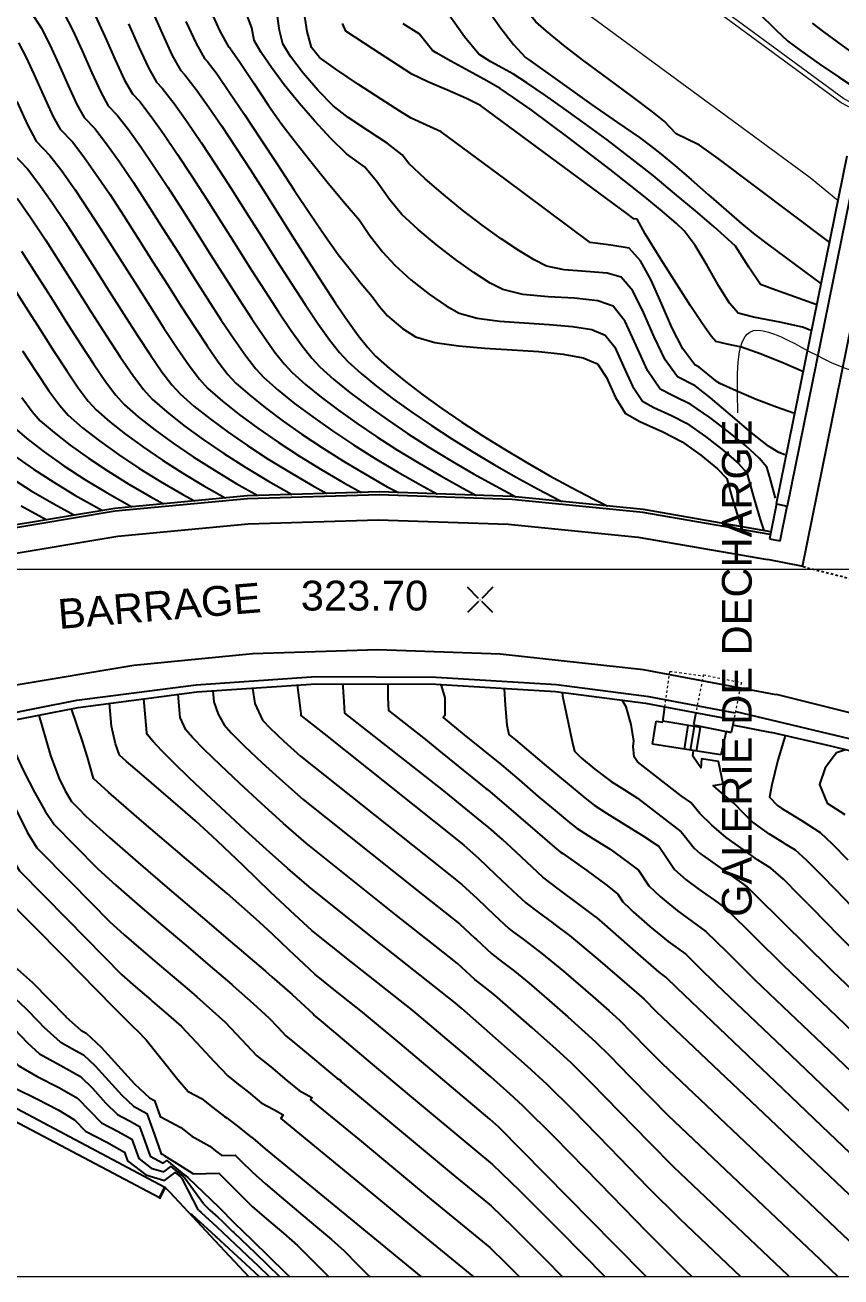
# Model space of a CAD drawing. Extents: x 62344 to 62624, y 108620 to 109406.
# Drawn here: x 62559.2 to 62593.4, y 108767.8 to 108820.3 of the extents above; entities that cross this region are included whole.
import ezdxf
from ezdxf.enums import TextEntityAlignment as Align

# ---------------------------------------------------------------- set-up
doc = ezdxf.new("R2010")
doc.units = 0
doc.header["$LTSCALE"] = 0.039369
doc.header["$MEASUREMENT"] = 0
doc.linetypes.add('DOT', pattern=[0.55, 0.3, -0.25])
doc.linetypes.add('TRATTEGGIATA2', pattern=[0.375, 0.25, -0.125])
for name, color, linetype in [('Bâti', 7, 'Continuous'), ('coordinate', 2, 'Continuous'), ('Couronnement', 7, 'Continuous'), ('curve livello 1m', 2, 'Continuous'), ('curve livello 5m', 7, 'Continuous'), ('LIN018CO', 6, 'Continuous'), ('LIN025CO', 7, 'Continuous'), ('LIN035CO', 1, 'Continuous'), ('Per+Mod Surf', 7, 'Continuous'), ('Strade', 7, 'Continuous'), ('TalusHautBas', 7, 'Continuous'), ('TEXT035', 1, 'Continuous')]:
    doc.layers.add(name, color=color, linetype=linetype)
doc.styles.add('ARIAL', font='arial.ttf')

# ---------------------------------------------------------------- blocks, each defined once
blk = doc.blocks.new('quote')
at = {"layer": 'LIN018CO'}
for p, q in [((0.001, 0.001), (-0.001, -0.001)), ((0.001, -0.001), (-0.001, 0.001))]:
    blk.add_line(p, q, dxfattribs=at)
at = {"layer": 'LIN035CO'}
for p, q in [((-0.013, 0.013), (-0.106, 0.106)), ((0.106, 0.106), (0.013, 0.013)), ((-0.013, -0.013), (-0.106, -0.106)), ((0.106, -0.106), (0.013, -0.013))]:
    blk.add_line(p, q, dxfattribs=at)
at = {"layer": 'TEXT035', "style": 'ARIAL'}
blk.add_attdef('VALORE', text='', height=0.25, dxfattribs=at).set_placement((0, 0.33), align=Align.CENTER)

msp = doc.modelspace()

# ---------------------------------------------------------------- linework, layer by layer
at = {"layer": 'Bâti', "linetype": 'Continuous'}
for p, q in [((62590.68319, 108800.2495), (62593.645, 108814.82599)), ((62591.1344, 108800.1541), (62594.09693, 108814.73416)), ((62590.68103, 108800.23924), (62590.384, 108798.777)), ((62590.68319, 108800.2495), (62590.68103, 108800.23924)), ((62590.68103, 108800.23924), (62591.13224, 108800.14384)), ((62590.83593, 108798.68518), (62591.13224, 108800.14384)), ((62591.1344, 108800.1541), (62591.13224, 108800.14384)), ((62590.384, 108798.777), (62590.83593, 108798.68518)), ((62585.90607, 108791.08613), (62585.99585, 108791.721)), ((62585.483, 108790.156), (62585.635, 108791.128)), ((62585.635, 108791.128), (62585.90607, 108791.08613)), ((62587.49245, 108790.85539), (62585.911, 108791.121)), ((62587.29472, 108791.47782), (62587.194, 108790.971)), ((62588.89708, 108791.23034), (62588.77911, 108790.64928)), ((62588.97141, 108791.53657), (62595.70832, 108789.92065)), ((62586.82719, 108789.94974), (62586.98031, 108790.94141)), ((62587.06869, 108789.91565), (62587.23614, 108790.89903)), ((62587.194, 108790.971), (62588.77911, 108790.64928)), ((62587.325, 108789.872), (62587.49245, 108790.85539)), ((62588.56481, 108790.69278), (62588.344, 108789.717)), ((62588.84, 108790.97299), (62590.468, 108790.64301)), ((62592.963, 108790.08), (62590.468, 108790.64301)), ((62588.344, 108789.717), (62585.483, 108790.156)), ((62596.202, 108789.27), (62592.963, 108790.08)), ((62553.21299, 108777.2892), (62564.8, 108771.144)), ((62564.8, 108771.144), (62565.03337, 108771.58402)), ((62564.8, 108771.144), (62564.81425, 108771.09781)), ((62564.81425, 108771.09781), (62565.06361, 108771.56799)), ((62565.03337, 108771.58402), (62565.06361, 108771.56799))]:
    msp.add_line(p, q, dxfattribs=at)
at = {"layer": 'coordinate', "linetype": 'Continuous', "lineweight": 0}
msp.add_line((62541.935, 108797.50002), (62623.7144, 108797.50002), dxfattribs=at)
at = {"layer": 'Couronnement', "linetype": 'Continuous'}
for p, q in [((62568.484, 108800.569), (62562.933, 108800.047)), ((62574.02699, 108800.73599), (62568.484, 108800.569)), ((62574.03059, 108800.61629), (62568.48761, 108800.4493)), ((62579.5742, 108800.42097), (62574.02278, 108800.61656)), ((62579.59, 108800.53999), (62574.02699, 108800.73599)), ((62585.095, 108799.995), (62579.59, 108800.53999)), ((62562.933, 108800.047), (62557.453, 108799.13699)), ((62568.49524, 108800.44952), (62562.94424, 108799.92752)), ((62585.08318, 108799.87558), (62579.5742, 108800.42097)), ((62590.44279, 108799.06643), (62585.095, 108799.995)), ((62562.94424, 108799.92752), (62557.47262, 108799.01888)), ((62568.524, 108799.39999), (62573.97501, 108799.57001)), ((62573.97501, 108799.57001), (62579.427, 108799.381)), ((62590.41896, 108798.94909), (62585.07452, 108799.87708)), ((62563.061, 108798.88499), (62568.524, 108799.39999)), ((62579.427, 108799.381), (62584.884, 108798.845)), ((62557.598, 108797.972), (62563.061, 108798.88499)), ((62584.884, 108798.845), (62590.3, 108797.905)), ((62591.791, 108797.604), (62590.3, 108797.905)), ((62568.717, 108793.94501), (62563.732, 108793.46001)), ((62573.964, 108794.112), (62568.717, 108793.94501)), ((62579.088, 108793.937), (62573.964, 108794.112)), ((62585.099, 108793.283), (62579.088, 108793.937)), ((62563.732, 108793.46001), (62558.71, 108792.62199)), ((62590.67101, 108792.235), (62585.099, 108793.283)), ((62561.34369, 108791.99924), (62566.33832, 108792.65268)), ((62566.33832, 108792.65268), (62571.36845, 108792.99303)), ((62566.368, 108792.354), (62571.378, 108792.69299)), ((62571.36845, 108792.99303), (62576.38908, 108792.97501)), ((62571.378, 108792.69299), (62576.388, 108792.675)), ((62576.388, 108792.675), (62581.418, 108792.371)), ((62576.40607, 108792.97398), (62581.45354, 108792.66893)), ((62581.45354, 108792.66893), (62585.22333, 108792.17043)), ((62561.392, 108791.703), (62566.368, 108792.354)), ((62581.418, 108792.371), (62585.18401, 108791.873)), ((62585.23914, 108792.16747), (62588.9464, 108791.47336)), ((62556.38603, 108791.02538), (62561.34369, 108791.99924)), ((62556.454, 108790.733), (62561.392, 108791.703)), ((62585.18401, 108791.873), (62588.88681, 108791.17974))]:
    msp.add_line(p, q, dxfattribs=at)
at = {"layer": 'curve livello 1m'}
for p, q in [((62576.66505, 108789.77944), (62578.49384, 108788.30526)), ((62586.67484, 108787.99658), (62584.84605, 108789.42327)), ((62578.49384, 108786.76659), (62576.66505, 108788.25631)), ((62584.84605, 108787.89333), (62586.67484, 108786.48604)), ((62566.65613, 108770.87868), (62565.85578, 108771.97365))]:
    msp.add_line(p, q, dxfattribs=at)
at = {"layer": 'curve livello 1m', "flags": 128}
for points in [[(62592.90879, 108811.20274), (62588.23367, 108814.71714), (62588.23367, 108814.71714), (62587.45431, 108815.28322), (62586.92851, 108815.52776), (62586.46887, 108815.74834), (62586.46887, 108815.74834), (62585.96984, 108816.28324), (62585.4772, 108816.67536), (62584.62389, 108817.31645), (62583.60194, 108818.0754), (62582.60338, 108818.82111), (62581.82025, 108819.42247), (62581.82025, 108819.42247), (62581.03409, 108820.06182), (62580.57984, 108820.45573), (62580.57984, 108820.45573), (62580.19154, 108820.9188), (62577.15019, 108824.89517)], [(62566.89942, 108821.00705), (62567.33901, 108820.06162), (62567.70507, 108819.40692), (62567.74824, 108819.36225), (62568.17466, 108818.76464), (62568.76224, 108817.87648), (62569.38157, 108816.93689), (62569.90323, 108816.18498), (62570.46087, 108815.45539), (62571.1473, 108814.58852), (62571.88362, 108813.68153), (62572.59094, 108812.83162), (62573.19036, 108812.13595), (62573.61303, 108811.5079), (62574.1602, 108810.80804), (62574.66772, 108810.24634), (62574.66772, 108810.24634), (62575.34621, 108809.63817), (62576.10842, 108809.03683), (62576.82739, 108808.53674), (62577.37617, 108808.2323), (62577.37617, 108808.2323), (62578.129, 108808.02342), (62579.0666, 108807.89864), (62580.10253, 108807.82309), (62581.15036, 108807.76193), (62582.12366, 108807.68029), (62582.93599, 108807.54332), (62583.50091, 108807.31616), (62583.50091, 108807.31616), (62583.89626, 108806.80185), (62584.26608, 108806.0025), (62584.64377, 108805.16776), (62585.06268, 108804.54727), (62585.06268, 108804.54727), (62585.53668, 108804.28074), (62586.28093, 108803.94068), (62586.90557, 108803.61809), (62586.90557, 108803.61809), (62587.69645, 108803.06539), (62588.46053, 108802.46942), (62589.07928, 108801.92771), (62589.43417, 108801.53776), (62589.43417, 108801.53776), (62589.56237, 108801.08346), (62589.74194, 108800.43682), (62589.74194, 108800.43682), (62590.00015, 108799.57624), (62590.1418, 108799.11869)], [(62591.39666, 108804.04047), (62590.6816, 108804.28944), (62589.83059, 108804.61961), (62588.98872, 108804.97244), (62588.3011, 108805.2894), (62588.3011, 108805.2894), (62588.19489, 108805.35297), (62587.43919, 108805.97469), (62587.25906, 108806.06552), (62586.75476, 108806.73234), (62586.29157, 108807.63269), (62585.85202, 108808.6359), (62585.41863, 108809.61133), (62584.97394, 108810.42833), (62584.50049, 108810.95623), (62584.50049, 108810.95623), (62583.73496, 108811.08336), (62582.86712, 108811.20055), (62582.86712, 108811.20055), (62579.28671, 108813.86298), (62576.61331, 108815.84102), (62576.00505, 108816.12005), (62575.35546, 108816.41431), (62575.35546, 108816.41431), (62574.87981, 108816.70291), (62574.09717, 108817.20496), (62573.15534, 108817.82436), (62572.20213, 108818.46497), (62572.20213, 108818.46497), (62571.52011, 108818.95053), (62571.17535, 108819.3752), (62570.99458, 108820.05073), (62570.83965, 108821.03503)], [(62559.40301, 108820.86893), (62559.83732, 108820.19384), (62560.19076, 108819.51936), (62560.58168, 108818.6661), (62560.97712, 108817.77456), (62561.34413, 108816.98524), (62561.64975, 108816.43863), (62562.09452, 108815.97846), (62562.58527, 108815.33893), (62563.12783, 108814.57327), (62563.71054, 108813.7084), (62564.32175, 108812.77127), (62564.9498, 108811.78882), (62565.58303, 108810.78797), (62566.20978, 108809.79566), (62566.81839, 108808.83883), (62567.39722, 108807.94442), (62567.9346, 108807.13936), (62568.41887, 108806.45058), (62568.83837, 108805.90502), (62569.18145, 108805.52961), (62569.77911, 108805.0019), (62570.46618, 108804.44945), (62571.22976, 108803.87983), (62572.05693, 108803.30055), (62572.93481, 108802.71917), (62573.85046, 108802.14321), (62574.791, 108801.58021), (62575.74351, 108801.03772), (62576.46017, 108800.65027)], [(62560.7868, 108820.81233), (62561.15189, 108820.11562), (62561.55569, 108819.23423), (62561.96417, 108818.31331), (62562.34328, 108817.49797), (62562.65897, 108816.93335), (62563.03681, 108816.54243), (62563.50535, 108815.93399), (62564.02075, 108815.21155), (62564.57338, 108814.39739), (62565.1536, 108813.51375), (62565.75177, 108812.58292), (62566.35827, 108811.62715), (62566.96344, 108810.66871), (62567.55766, 108809.72987), (62568.13129, 108808.83288), (62568.6747, 108808.00002), (62569.17824, 108807.25354), (62569.63228, 108806.61571), (62570.02719, 108806.1088), (62570.35333, 108805.75508), (62570.92619, 108805.24746), (62571.58024, 108804.71717), (62572.30464, 108804.17051), (62573.08857, 108803.61382), (62573.92118, 108803.05342), (62574.79164, 108802.49564), (62575.68912, 108801.94681), (62576.60278, 108801.41326), (62577.52179, 108800.9013), (62578.10496, 108800.59231)], [(62564.47774, 108820.93864), (62564.92532, 108819.92955), (62565.34072, 108819.03616), (62565.68663, 108818.41749), (62565.86367, 108818.23432), (62566.34043, 108817.61714), (62566.86247, 108816.88988), (62567.42121, 108816.07237), (62568.00809, 108815.18441), (62568.61452, 108814.2458), (62569.23195, 108813.27634), (62569.8518, 108812.29586), (62570.46549, 108811.32414), (62571.06445, 108810.38101), (62571.64012, 108809.48626), (62572.18391, 108808.65969), (62572.68727, 108807.92113), (62573.14161, 108807.29036), (62573.53836, 108806.78721), (62573.86895, 108806.43147), (62574.45384, 108805.91158), (62575.11746, 108805.3695), (62575.85003, 108804.81092), (62576.6418, 108804.24156), (62577.48298, 108803.66711), (62578.36383, 108803.09328), (62579.27456, 108802.52577), (62580.20541, 108801.97029), (62581.14662, 108801.43253), (62582.08841, 108800.91822), (62583.02102, 108800.43304), (62583.61184, 108800.14183)], [(62565.91237, 108820.4683), (62566.33987, 108819.54889), (62566.69585, 108818.9122), (62566.80596, 108818.79829), (62567.21743, 108818.2514), (62567.74632, 108817.49122), (62568.36365, 108816.57128), (62569.04044, 108815.54512), (62569.74772, 108814.46628), (62570.4565, 108813.38831), (62571.1378, 108812.36472), (62571.76266, 108811.44908), (62572.30207, 108810.6949), (62572.73867, 108810.13137), (62573.26714, 108809.48042), (62573.72892, 108808.93734), (62574.02884, 108808.51103), (62574.3702, 108808.11712), (62574.3702, 108808.11712), (62574.99556, 108807.59211), (62575.54586, 108807.24289), (62575.54586, 108807.24289), (62576.35082, 108807.00882), (62577.34212, 108806.85904), (62578.4477, 108806.76448), (62579.5955, 108806.69607), (62580.71346, 108806.62476), (62581.72952, 108806.52148), (62582.57163, 108806.35718), (62583.16772, 108806.1028), (62583.16772, 108806.1028), (62583.55475, 108805.53588), (62583.92273, 108804.7018), (62584.33056, 108804.04118), (62584.33056, 108804.04118), (62584.94711, 108803.6945), (62585.91519, 108803.25216), (62586.7277, 108802.83256), (62586.7277, 108802.83256), (62587.50703, 108802.27721), (62588.19923, 108801.70772), (62588.59664, 108801.29495), (62588.82411, 108800.48122), (62588.82411, 108800.48122), (62589.02502, 108799.81161), (62589.18828, 108799.28426)], [(62591.02566, 108802.29425), (62590.77517, 108802.39531), (62590.34217, 108802.65449), (62589.61089, 108803.23166), (62588.74851, 108803.97272), (62587.91275, 108804.68834), (62587.26132, 108805.18916), (62587.26132, 108805.18916), (62586.52693, 108805.55943), (62586.01399, 108806.27145), (62585.54738, 108807.23892), (62585.10127, 108808.26873), (62584.64985, 108809.16775), (62584.16729, 108809.74287), (62584.16729, 108809.74287), (62583.57659, 108809.91483), (62582.70009, 108809.98654), (62581.77458, 108810.05348), (62581.03681, 108810.21113), (62581.03681, 108810.21113), (62580.51411, 108810.47093), (62579.86688, 108810.86016), (62579.12894, 108811.35366), (62578.33413, 108811.92629), (62577.51627, 108812.55287), (62576.7092, 108813.20825), (62575.94675, 108813.86727), (62575.26276, 108814.50478), (62575.26276, 108814.50478), (62574.97448, 108814.8735), (62574.34993, 108815.36188), (62573.53806, 108815.898), (62572.72124, 108816.43673), (62572.08184, 108816.93291), (62572.08184, 108816.93291), (62571.45344, 108817.57577), (62570.82762, 108818.30291), (62570.303, 108818.99286), (62569.97818, 108819.52416), (62569.97818, 108819.52416), (62569.84363, 108820.08917), (62569.72562, 108820.88255)], [(62578.57934, 108820.95821), (62579.12511, 108820.18824), (62579.65488, 108819.49509), (62580.15105, 108818.95843), (62580.27533, 108818.87787), (62581.49634, 108818.0036), (62582.92147, 108816.97989), (62584.00975, 108816.23224), (62584.92803, 108815.59916), (62585.38987, 108815.25225), (62585.83596, 108814.90318), (62586.41238, 108814.42222), (62587.09692, 108813.83301), (62587.83232, 108813.19258), (62588.56131, 108812.55794), (62589.22661, 108811.98613), (62589.77096, 108811.53416), (62590.33847, 108811.09688), (62592.55677, 108809.47029)], [(62589.87812, 108820.87341), (62590.66977, 108820.09932), (62591.15863, 108819.64372), (62591.15863, 108819.64372), (62591.67948, 108819.2494), (62592.46811, 108818.68473), (62592.46811, 108818.68473), (62593.28364, 108818.14104), (62594.23166, 108817.5215), (62597.35316, 108815.38146)], [(62563.50372, 108820.37051), (62563.93827, 108819.3908), (62564.34157, 108818.52343), (62564.67741, 108817.92278), (62564.92138, 108817.67036), (62565.41933, 108817.02373), (62565.96708, 108816.25596), (62566.55439, 108815.3907), (62567.17102, 108814.45161), (62567.80674, 108813.46236), (62568.45129, 108812.44661), (62569.09445, 108811.42802), (62569.72596, 108810.43025), (62570.33559, 108809.47697), (62570.9131, 108808.59183), (62571.44824, 108807.79851), (62571.93078, 108807.12065), (62572.35047, 108806.58193), (62572.69708, 108806.20601), (62573.2652, 108805.70103), (62573.90978, 108805.17449), (62574.62134, 108804.63193), (62575.3904, 108804.0789), (62576.20746, 108803.52092), (62577.06304, 108802.96355), (62577.94765, 108802.41232), (62578.85181, 108801.87277), (62579.76602, 108801.35044), (62580.6808, 108800.85087), (62581.58667, 108800.37961), (62581.68133, 108800.33295)], [(62591.80429, 108805.76694), (62590.97132, 108806.14188), (62590.03024, 108806.51728), (62589.21648, 108806.80165), (62589.21648, 108806.80165), (62588.60361, 108806.93024), (62588.12896, 108807.04018), (62587.93923, 108807.26887), (62587.57391, 108807.79121), (62587.074, 108808.54441), (62586.48051, 108809.46568), (62585.83444, 108810.49223), (62585.1768, 108811.56126), (62585.1768, 108811.56126), (62584.83368, 108812.16958), (62584.69744, 108812.18996), (62584.3988, 108812.41203), (62578.27135, 108816.94572), (62577.67834, 108817.2389), (62576.87721, 108817.58525), (62576.0524, 108817.94033), (62575.38835, 108818.2597), (62575.38835, 108818.2597), (62573.75399, 108819.32254), (62572.62486, 108820.0591), (62572.48354, 108820.38291)], [(62592.15491, 108807.49255), (62591.76389, 108807.64854), (62590.81536, 108807.8609), (62589.70883, 108808.06925), (62589.06522, 108808.24047), (62589.06522, 108808.24047), (62588.71427, 108808.65034), (62588.26431, 108809.37205), (62587.76439, 108810.23405), (62587.26356, 108811.06484), (62586.81088, 108811.69286), (62586.81088, 108811.69286), (62586.49108, 108811.98825), (62585.8825, 108812.50929), (62585.16772, 108813.09969), (62585.16772, 108813.09969), (62583.70234, 108814.25621), (62581.93513, 108815.61087), (62580.39623, 108816.75728), (62580.39623, 108816.75728), (62579.67093, 108817.2685), (62579.08499, 108817.65955), (62579.08499, 108817.65955), (62578.52868, 108817.97852), (62577.78584, 108818.38148), (62577.0216, 108818.79535), (62576.40109, 108819.14707), (62576.40109, 108819.14707), (62576.25132, 108819.24414), (62575.69441, 108819.95135), (62575.02563, 108820.36565)], [(62592.17922, 108820.39002), (62592.65202, 108820.02532), (62593.43401, 108819.45264), (62594.2906, 108818.84379), (62594.2906, 108818.84379), (62594.53186, 108818.68421)], [(62558.88784, 108819.57535), (62559.22963, 108818.9231), (62559.60766, 108818.09796), (62559.99007, 108817.23581), (62560.34499, 108816.47251), (62560.64053, 108815.94392), (62561.15224, 108815.4145), (62561.62708, 108814.79569), (62562.15207, 108814.05483), (62562.7159, 108813.21798), (62563.30731, 108812.31121), (62563.91501, 108811.36058), (62564.52772, 108810.39216), (62565.13417, 108809.432), (62565.72307, 108808.50617), (62566.28315, 108807.64073), (62566.80311, 108806.86174), (62567.2717, 108806.19528), (62567.67761, 108805.66739), (62568.00958, 108805.30415), (62568.58787, 108804.79353), (62569.25268, 108804.25898), (62569.99152, 108803.70781), (62570.7919, 108803.1473), (62571.64134, 108802.58475), (62572.52733, 108802.02745), (62573.4374, 108801.48269), (62574.35905, 108800.95777), (62574.82102, 108800.70802)], [(62558.81973, 108817.10971), (62559.26431, 108816.12797), (62559.63131, 108815.44921), (62560.20995, 108814.85054), (62560.70948, 108814.19693), (62561.26482, 108813.40734), (62561.86209, 108812.5138), (62562.48744, 108811.54834), (62563.12701, 108810.54299), (62563.76693, 108809.52976), (62564.39335, 108808.5407), (62564.9924, 108807.60781), (62565.55022, 108806.76314), (62566.05296, 108806.03872), (62566.48674, 108805.46655), (62566.8377, 108805.07869), (62567.44325, 108804.54615), (62568.1447, 108803.98743), (62568.92697, 108803.41132), (62569.775, 108802.82664), (62570.6737, 108802.24218), (62571.60801, 108801.66675), (62572.56284, 108801.10916), (62573.27851, 108800.71344)], [(62558.83534, 108813.05226), (62559.40571, 108812.23452), (62560.01974, 108811.30809), (62560.66069, 108810.31167), (62561.3118, 108809.28396), (62561.95632, 108808.26366), (62562.57751, 108807.28946), (62563.15862, 108806.40008), (62563.6829, 108805.6342), (62564.13359, 108805.03053), (62564.49396, 108804.62776), (62565.10873, 108804.0896), (62565.8269, 108803.52364), (62566.63061, 108802.94029), (62567.50202, 108802.34998), (62568.42329, 108801.76312), (62569.3766, 108801.19014), (62570.34408, 108800.64144), (62570.37318, 108800.62592)], [(62559.01439, 108810.83399), (62559.63148, 108809.87465), (62560.25836, 108808.88519), (62560.8789, 108807.90287), (62561.47697, 108806.96493), (62562.03645, 108806.10865), (62562.54121, 108805.37128), (62562.97513, 108804.79007), (62563.32208, 108804.4023), (62563.91398, 108803.88417), (62564.60541, 108803.33927), (62565.37921, 108802.77764), (62566.21819, 108802.2093), (62567.10517, 108801.64428), (62568.02299, 108801.09262), (62568.92293, 108800.58222)], [(62558.60228, 108809.43764), (62559.20492, 108808.48643), (62559.80147, 108807.54208), (62560.37642, 108806.6404), (62560.91427, 108805.81722), (62561.39952, 108805.10835), (62561.81667, 108804.54962), (62562.15021, 108804.17683), (62562.71922, 108803.67873), (62563.38393, 108803.1549), (62564.12781, 108802.61498), (62564.93435, 108802.06861), (62565.78705, 108801.52543), (62566.66939, 108800.9951), (62567.56486, 108800.48724), (62567.57231, 108800.48327)], [(62559.05858, 108806.65493), (62559.64185, 108805.75286), (62560.16944, 108804.97108), (62560.62153, 108804.35533), (62560.97833, 108803.95137), (62561.57891, 108803.42847), (62562.28707, 108802.87719), (62563.08223, 108802.30953), (62563.94383, 108801.7375), (62564.85129, 108801.17314), (62565.78404, 108800.62844), (62566.27265, 108800.36105)], [(62558.63458, 108803.50044), (62559.24559, 108802.97184), (62559.97358, 108802.4131), (62560.79348, 108801.83887), (62561.68017, 108801.2638), (62562.60859, 108800.70254), (62563.55362, 108800.16975), (62563.65801, 108800.11518)], [(62558.74048, 108802.23736), (62559.52288, 108801.68939), (62560.36903, 108801.14061), (62561.25498, 108800.60502), (62562.15681, 108800.0966), (62562.41591, 108799.96113)], [(62558.5152, 108801.36517), (62559.42945, 108800.78845), (62560.37798, 108800.23454), (62561.24577, 108799.76682)], [(62559.00039, 108800.15076), (62559.90404, 108799.66371), (62560.08616, 108799.57425)], [(62570.57622, 108792.65039), (62570.71951, 108791.55683), (62570.73467, 108791.44115), (62570.73894, 108791.36632), (62571.70223, 108790.6105), (62577.2759, 108786.16526), (62577.57327, 108785.93051), (62578.17934, 108785.37851), (62578.90019, 108784.6908), (62579.60697, 108784.01733), (62580.17084, 108783.50807), (62580.68452, 108783.11364), (62581.30965, 108782.65182)], [(62576.66505, 108788.25631), (62572.57356, 108791.46663), (62572.54394, 108791.92874), (62572.51073, 108792.56649), (62572.51073, 108792.56649), (62572.49468, 108792.68898)], [(62574.37934, 108792.68222), (62574.3766, 108792.11989), (62574.40818, 108791.56694), (62575.88732, 108790.40636), (62576.66505, 108789.77944)], [(62576.59111, 108792.66273), (62576.6109, 108792.6182), (62576.76406, 108792.09789), (62576.76643, 108791.367), (62576.69494, 108791.27217), (62577.58207, 108790.55706), (62579.14727, 108789.29536), (62579.88386, 108788.66361), (62580.69052, 108787.97057), (62581.39967, 108787.37713), (62582.00209, 108786.87934), (62582.31705, 108786.62655), (62582.97197, 108786.20989), (62583.70014, 108785.75042), (62584.45016, 108785.2169), (62584.88674, 108784.87405), (62585.3196, 108784.22525), (62585.79662, 108783.77848), (62586.05886, 108783.55827)], [(62576.36035, 108781.70718), (62574.73314, 108782.99175), (62570.95642, 108786.00385), (62570.01108, 108786.83488), (62569.0669, 108787.68479), (62568.16802, 108788.51198), (62567.35858, 108789.27483), (62566.68275, 108789.93174), (62566.18467, 108790.44109), (62565.90849, 108790.76128), (62565.90849, 108790.76128), (62565.67497, 108791.28293), (62565.58982, 108792.2522)], [(62567.03716, 108792.39928), (62567.07769, 108791.938), (62567.26905, 108791.42125), (62567.51305, 108790.96549), (62567.81013, 108790.63397), (62568.37076, 108790.07984), (62569.11518, 108789.37825), (62569.96364, 108788.60439), (62570.83636, 108787.83342), (62575.58073, 108784.04959), (62577.39141, 108782.62017), (62578.02795, 108782.02546)], [(62581.6919, 108792.33478), (62581.70735, 108792.1804), (62582.11633, 108790.26935), (62582.20585, 108789.86349), (62582.49126, 108789.58155), (62583.06245, 108789.10957), (62583.74807, 108788.58914), (62584.2987, 108788.23864), (62584.84605, 108787.89333)], [(62572.83868, 108781.03502), (62571.19653, 108782.34471), (62570.47958, 108783.00038), (62569.46691, 108783.96101), (62568.3246, 108785.05382), (62567.21873, 108786.10605), (62566.31541, 108786.94493), (62566.31541, 108786.94493), (62565.69149, 108787.49122), (62564.87908, 108788.18561), (62564.06014, 108788.88265), (62563.41667, 108789.43686), (62563.13065, 108789.70277), (62563.13065, 108789.70277), (62562.95949, 108790.18131), (62562.78687, 108790.91377), (62562.78687, 108790.91377), (62562.70247, 108791.87445)], [(62574.59869, 108781.37094), (62573.88556, 108781.93392), (62571.07647, 108784.17428), (62570.1912, 108784.94954), (62569.29796, 108785.74543), (62568.4171, 108786.54278), (62567.56892, 108787.32246), (62566.77373, 108788.06532), (62566.05187, 108788.75221), (62565.42364, 108789.36397), (62564.90936, 108789.88147), (62564.52936, 108790.28555), (62564.30394, 108790.55707), (62564.30394, 108790.55707), (62564.27225, 108790.62786), (62564.25666, 108790.80533), (62564.14614, 108792.06332)], [(62584.84605, 108789.42327), (62584.71492, 108789.62529), (62584.67226, 108790.08122), (62584.70283, 108790.28652), (62584.59001, 108790.98695), (62584.37319, 108791.72229), (62584.37319, 108791.72229), (62584.20929, 108792.00189)], [(62558.3117, 108791.09792), (62558.73243, 108789.82028), (62559.11047, 108789.01641), (62559.56479, 108788.14775), (62560.01764, 108787.35657), (62560.39126, 108786.78514), (62561.24385, 108785.92171), (62562.22569, 108784.92737), (62562.97103, 108784.24935), (62563.86918, 108783.46401), (62564.86539, 108782.61021), (62565.90489, 108781.72681), (62566.9329, 108780.85268), (62567.83303, 108780.07963)], [(62559.74017, 108791.37852), (62560.23584, 108789.67977), (62560.57814, 108788.74881), (62560.85074, 108788.20105), (62561.12141, 108787.75479), (62561.40063, 108787.47201), (62561.72219, 108787.14636), (62562.71156, 108786.24636), (62563.90379, 108785.20388), (62565.22616, 108784.07053), (62566.606, 108782.8979), (62567.9706, 108781.73757), (62569.24727, 108780.64114), (62569.51982, 108780.40157)], [(62556.82587, 108790.80605), (62557.4735, 108789.42518), (62557.99052, 108788.87216), (62558.39855, 108788.18851), (62558.83209, 108787.32787), (62559.2625, 108786.47522), (62559.66112, 108785.8155), (62561.08706, 108784.37141), (62562.72919, 108782.70837), (62563.31136, 108782.1807), (62564.0209, 108781.56362), (62564.80284, 108780.89615), (62565.60218, 108780.21732), (62566.14104, 108779.75669)], [(62555.48501, 108790.47201), (62555.98807, 108789.38923), (62556.02166, 108789.3202), (62556.54461, 108788.20517), (62557.19145, 108787.50957), (62557.86947, 108786.78807), (62558.21965, 108786.17808), (62558.58787, 108785.43782), (62558.93097, 108784.84586), (62560.93027, 108782.8211), (62563.23269, 108780.48938), (62563.79998, 108779.98426), (62564.44581, 108779.43313)], [(62591.04132, 108790.51363), (62590.73873, 108789.49049), (62590.48362, 108788.46061), (62590.38179, 108787.94236), (62590.72308, 108787.59468), (62590.90526, 108787.46526), (62591.14474, 108787.31664)], [(62552.92168, 108789.7816), (62553.35362, 108788.91153), (62553.67194, 108788.07128), (62554.03377, 108787.08069), (62554.05714, 108787.03458), (62554.31011, 108786.47602), (62554.46018, 108786.23253), (62554.66502, 108785.81164), (62554.68683, 108785.76515), (62554.91856, 108785.5108), (62555.37752, 108785.02637), (62556.04258, 108784.34878), (62556.81865, 108783.56649), (62557.30189, 108783.06921), (62557.4474, 108782.89212), (62557.93197, 108782.14252), (62558.47209, 108781.25994), (62558.8267, 108780.74179), (62558.85289, 108780.72729), (62559.47821, 108780.17233), (62560.18117, 108779.44826), (62560.86038, 108778.7488)], [(62591.05931, 108785.97354), (62590.99461, 108786.01427), (62590.39208, 108786.38823), (62590.39208, 108786.38823), (62589.64239, 108786.92079), (62589.29473, 108787.27284), (62588.90136, 108787.67569), (62588.90136, 108787.67569), (62588.377, 108788.11873), (62588.0177, 108788.43237), (62588.0177, 108788.43237), (62588.43796, 108788.49978), (62588.24965, 108789.43149), (62587.53911, 108789.54602), (62587.50119, 108789.17098), (62587.16521, 108789.65145), (62587.2011, 108789.89169), (62587.20121, 108789.89235)], [(62578.49384, 108788.30526), (62578.55721, 108788.25417), (62579.94423, 108787.06459), (62581.46316, 108785.7596), (62581.60154, 108785.64525), (62581.71921, 108785.57071), (62582.7182, 108784.86825), (62583.57425, 108784.236), (62584.03055, 108783.86365), (62584.2389, 108783.55137), (62584.53224, 108783.26689)], [(62590.96526, 108784.49472), (62590.44604, 108784.95693), (62590.44604, 108784.95693), (62589.8789, 108785.31119), (62589.17709, 108785.80974), (62588.56169, 108786.24691), (62587.97079, 108786.75694), (62587.4586, 108787.24609), (62587.4586, 108787.24609), (62587.08014, 108787.71286), (62586.67484, 108787.99658)], [(62591.14474, 108787.31664), (62591.79568, 108786.91264), (62592.51019, 108786.46277), (62593.01696, 108785.98348), (62593.66691, 108785.31659)], [(62583.01496, 108782.9773), (62582.40522, 108783.44018), (62581.52335, 108784.09168), (62580.88618, 108784.58092), (62580.88618, 108784.58092), (62580.4291, 108785.00036), (62579.76147, 108785.63185), (62579.18302, 108786.16925), (62579.18302, 108786.16925), (62578.6109, 108786.66737), (62578.49384, 108786.76659)], [(62586.67484, 108786.48604), (62586.8005, 108786.33247), (62587.22415, 108785.80567), (62587.48099, 108785.57302), (62589.306, 108784.27657), (62589.36571, 108784.23415), (62589.41397, 108784.20401), (62589.41855, 108784.19951)], [(62593.82979, 108783.37392), (62593.19224, 108784.01847), (62592.53474, 108784.69511), (62591.93685, 108785.29514), (62591.47811, 108785.70985), (62591.47811, 108785.70985), (62591.05931, 108785.97354)], [(62591.9963, 108783.46201), (62591.63282, 108783.83451), (62590.96526, 108784.49472)], [(62589.41855, 108784.19951), (62589.80062, 108783.82406), (62590.9425, 108782.69777)], [(62584.53224, 108783.26689), (62584.6676, 108783.13562), (62585.36834, 108782.51998), (62586.13089, 108781.88915), (62586.87383, 108781.35253), (62587.4143, 108780.82106), (62588.14249, 108780.1012), (62590.9425, 108777.43402)], [(62586.05886, 108783.55827), (62586.50994, 108783.17947), (62587.13948, 108782.72666), (62587.71461, 108782.30934), (62588.59099, 108781.44757), (62589.77174, 108780.28031), (62590.9425, 108779.16509)], [(62591.9963, 108783.46201), (62592.88273, 108782.55236)], [(62590.9425, 108775.70295), (62586.51323, 108779.92209), (62586.51323, 108779.92209), (62586.03304, 108780.39572), (62585.75184, 108780.59883), (62584.76272, 108781.4656), (62583.47754, 108782.59693), (62583.15288, 108782.8726), (62583.01496, 108782.9773)], [(62590.9425, 108782.69777), (62592.88273, 108780.78404)], [(62581.30965, 108782.65182), (62581.39549, 108782.5884), (62581.99826, 108782.13081), (62583.17987, 108781.14236), (62584.80569, 108779.74702), (62585.12408, 108779.46391), (62585.61995, 108778.96032), (62590.9425, 108773.91395)], [(62608.85404, 108767.81839), (62608.60621, 108768.07286), (62608.60621, 108768.07286), (62608.09003, 108768.52711), (62607.45167, 108769.13476), (62604.3052, 108772.06416), (62603.11265, 108773.12454), (62601.71635, 108774.35288), (62600.75185, 108775.21585), (62600.75185, 108775.21585), (62600.39952, 108775.56357), (62600.02796, 108775.93106), (62600.02796, 108775.93106), (62595.31509, 108780.22704), (62594.62927, 108780.85917), (62594.59676, 108780.90146), (62594.49607, 108780.97704), (62593.88035, 108781.54758), (62593.15489, 108782.27278), (62592.88273, 108782.55236)], [(62591.22894, 108767.81839), (62591.16596, 108767.87935), (62586.37917, 108772.41774), (62585.35239, 108773.45165), (62584.10313, 108774.73372), (62582.91675, 108775.9497), (62582.07862, 108776.78531), (62582.07862, 108776.78531), (62581.44068, 108777.36658), (62580.41794, 108778.276), (62579.31722, 108779.24076), (62579.31722, 108779.24076), (62578.86387, 108779.62984), (62578.53438, 108779.90547), (62578.53438, 108779.90547), (62578.0248, 108780.28951), (62577.30048, 108780.96501), (62576.36035, 108781.70718)], [(62578.02795, 108782.02546), (62578.08039, 108781.97648), (62578.74015, 108781.36236), (62579.18856, 108781.02326), (62579.689, 108780.64725), (62580.30254, 108780.13402), (62581.14671, 108779.40951), (62581.92282, 108778.72926), (62582.64396, 108778.08803), (62583.09377, 108777.67818), (62583.68474, 108777.08899), (62584.52126, 108776.2316), (62585.40211, 108775.32761), (62586.1261, 108774.5986), (62590.9425, 108770.03212)], [(62589.18311, 108767.81839), (62586.63225, 108770.23688), (62585.30267, 108771.57568), (62583.685, 108773.23584), (62582.14876, 108774.81042), (62581.06346, 108775.89245), (62581.06346, 108775.89245), (62580.23739, 108776.64513), (62578.91305, 108777.82274), (62577.48773, 108779.072), (62577.48773, 108779.072), (62577.37975, 108779.16369), (62577.30946, 108779.21666), (62577.20955, 108779.30984), (62574.59869, 108781.37094)], [(62587.13596, 108767.81839), (62586.88532, 108768.05602), (62585.25294, 108769.69972), (62583.26687, 108771.73797), (62581.38077, 108773.67113), (62580.04831, 108774.99959), (62580.04831, 108774.99959), (62579.51399, 108775.48759), (62578.70436, 108776.20751), (62577.86231, 108776.94338), (62577.86231, 108776.94338), (62576.14477, 108778.38626), (62575.42805, 108778.98926), (62573.03797, 108780.87608), (62572.83868, 108781.03502)], [(62592.88273, 108780.78404), (62593.03025, 108780.63854), (62594.69079, 108779.05678), (62596.20815, 108777.67003), (62597.98803, 108776.05934), (62599.27848, 108774.87491), (62599.90726, 108774.25734), (62600.63748, 108773.52668), (62601.22039, 108772.95629), (62601.75909, 108772.47429), (62602.53897, 108771.78822), (62603.20505, 108771.19596), (62604.96246, 108769.55979), (62606.79189, 108767.81839)], [(62567.83303, 108780.07963), (62567.89467, 108780.02669), (62568.73543, 108779.2877), (62569.40042, 108778.67459), (62569.76085, 108778.29121), (62570.09692, 108777.93631), (62570.40171, 108777.69526), (62571.05936, 108777.14518), (62571.81578, 108776.50512), (62572.24411, 108776.15257), (62572.41119, 108776.06192), (62572.39392, 108776.03362), (62573.0272, 108775.51437), (62577.03856, 108772.16972), (62578.71248, 108770.79464), (62579.60459, 108769.93549), (62580.96717, 108768.57243), (62581.70662, 108767.81839)], [(62569.51982, 108780.40157), (62570.36331, 108779.6602), (62571.24602, 108778.84634), (62571.30759, 108778.78107), (62571.33454, 108778.75976), (62571.65358, 108778.49262), (62573.64421, 108776.81783), (62575.36385, 108775.37318), (62578.03378, 108773.147), (62578.77359, 108772.53927), (62579.88963, 108771.46447), (62581.59422, 108769.75929), (62583.49754, 108767.81839)], [(62558.52613, 108779.70618), (62559.20692, 108779.0803), (62559.73197, 108778.53343)], [(62566.14104, 108779.75669), (62566.36395, 108779.56614), (62567.03315, 108778.98163), (62567.55482, 108778.50283), (62568.24381, 108777.76996), (62568.88625, 108777.09155), (62569.46887, 108776.63075), (62570.14756, 108776.06047), (62570.65953, 108775.63379), (62571.19943, 108775.34088), (62571.14364, 108775.2494), (62573.19004, 108773.57151), (62576.04333, 108771.19244), (62578.65136, 108769.05001), (62579.31956, 108768.40651), (62579.90747, 108767.81839)], [(62564.44581, 108779.43313), (62564.50265, 108779.38462), (62565.18948, 108778.79779), (62565.70922, 108778.33108), (62566.35429, 108777.65642), (62567.09163, 108776.84996), (62567.67557, 108776.24678), (62568.0505, 108775.94901), (62568.53604, 108775.56625), (62569.07494, 108775.11501), (62569.60582, 108774.83617), (62569.98767, 108774.61983), (62569.89336, 108774.46519), (62573.35287, 108771.62864), (62575.0481, 108770.21516), (62577.96575, 108767.81839)], [(62590.9425, 108779.16509), (62592.88273, 108777.31692)], [(62559.73197, 108778.53343), (62559.96067, 108778.29522), (62560.63949, 108777.67182), (62561.13111, 108777.40267), (62561.61167, 108777.13783), (62562.11201, 108776.67014), (62562.66623, 108776.0568), (62563.21989, 108775.44424), (62563.71854, 108774.97889), (62564.27711, 108774.67495), (62564.57891, 108773.82521), (62564.88066, 108772.97688), (62564.92868, 108772.95109), (62564.94248, 108772.96168), (62565.00542, 108772.90964), (62565.63416, 108772.51791), (62566.20756, 108772.15603), (62566.21534, 108772.14847), (62566.22326, 108772.14077), (62566.7606, 108772.15895), (62567.29599, 108772.17645), (62567.75586, 108771.71602), (62568.69308, 108770.77765), (62569.29112, 108770.25705), (62570.0052, 108769.65776), (62570.5949, 108769.14378), (62571.33906, 108768.39469), (62571.90893, 108767.81839)], [(62560.86038, 108778.7488), (62560.88343, 108778.72506), (62561.50665, 108778.17273), (62561.73444, 108778.04761), (62562.36523, 108777.45799), (62563.06396, 108776.68473), (62563.76198, 108775.91245), (62564.39064, 108775.32578), (62564.59046, 108775.21705), (62564.82638, 108774.5533), (62565.70474, 108774.08242), (62566.16145, 108773.72588), (62566.91879, 108773.30609), (62567.1599, 108773.11388), (62567.41488, 108772.91061), (62567.98532, 108772.92958), (62568.22155, 108772.69307), (62568.70299, 108772.21104), (62569.24747, 108771.7257), (62569.91127, 108771.1592), (62570.6337, 108770.55296), (62571.35401, 108769.94839), (62572.0115, 108769.38691), (62572.54546, 108768.90993), (62573.12871, 108768.32131), (62573.60445, 108767.85599), (62573.64391, 108767.81839)], [(62557.19924, 108778.05003), (62557.87259, 108777.66396), (62558.38942, 108777.1663), (62558.90516, 108776.67), (62559.67823, 108776.22307), (62560.61795, 108775.75551), (62561.36613, 108775.31825), (62561.87078, 108774.80094), (62562.37435, 108774.28512), (62563.06865, 108773.91748), (62563.6504, 108773.59076), (62563.9361, 108772.78695), (62564.45881, 108772.38386), (62564.98436, 108772.22393), (62565.28568, 108772.45504), (62565.78358, 108772.04333), (62565.85578, 108771.97365)], [(62558.59943, 108778.31727), (62558.70607, 108778.21923), (62559.26708, 108777.6349), (62559.77232, 108777.17091), (62560.64038, 108776.69568), (62561.4889, 108776.22804), (62561.99292, 108775.73777), (62562.5439, 108775.12022), (62563.04644, 108774.63201), (62563.54555, 108774.36772), (62563.96375, 108774.13285), (62564.18609, 108773.50686), (62564.40838, 108772.88192), (62564.95652, 108772.58751), (62565.11408, 108772.70836), (62565.83262, 108772.1142), (62565.89741, 108772.07359), (62565.99014, 108771.98344)], [(62590.9425, 108777.43402), (62592.88273, 108775.58585)], [(62592.88273, 108777.31692), (62595.09386, 108775.21069), (62595.98213, 108774.39888), (62597.02409, 108773.45597), (62597.77953, 108772.76259), (62598.47588, 108772.07963), (62599.33828, 108771.21537), (62600.11224, 108770.44206), (62600.54329, 108770.03197), (62601.20757, 108769.61962), (62601.66379, 108769.01831), (62602.1823, 108768.31738), (62602.5724, 108767.92146), (62602.67937, 108767.81839)], [(62590.9425, 108775.70295), (62592.88273, 108773.85478)], [(62592.88273, 108775.58585), (62595.29539, 108773.28765), (62595.86912, 108772.7633), (62596.54211, 108772.15428), (62597.03005, 108771.70644), (62597.66169, 108771.08357), (62598.38659, 108770.35673), (62598.81514, 108769.94275), (62599.63909, 108769.43707), (62600.38342, 108768.96923), (62600.84022, 108768.41856), (62601.26865, 108767.81839)], [(62590.9425, 108773.91395), (62592.88273, 108772.07441)], [(62599.59324, 108767.81839), (62599.30074, 108768.09318), (62599.30074, 108768.09318), (62598.44517, 108768.88136), (62597.96549, 108769.3082), (62597.96549, 108769.3082), (62597.51739, 108769.58529), (62597.087, 108769.85352), (62597.087, 108769.85352), (62596.73539, 108770.19882), (62596.28057, 108770.65028), (62596.28057, 108770.65028), (62595.91055, 108770.988), (62595.49693, 108771.3646), (62595.49693, 108771.3646), (62592.88273, 108773.85478)], [(62565.99014, 108771.98344), (62567.29016, 108770.73897), (62567.95456, 108770.07376), (62568.67747, 108769.37017), (62568.68587, 108769.36227), (62570.09168, 108767.99403), (62570.27228, 108767.81839)], [(62592.88273, 108772.07441), (62595.4138, 108769.67468), (62595.66657, 108769.43003), (62596.41343, 108768.74664), (62597.35666, 108767.89476), (62597.44028, 108767.81839)], [(62566.65613, 108770.87868), (62566.91729, 108770.62425), (62567.24574, 108770.3233), (62567.43378, 108770.15486), (62567.87079, 108769.73014), (62567.92059, 108769.68161)], [(62567.21907, 108769.47161), (62567.17276, 108769.51309), (62566.17504, 108770.42727), (62566.1465, 108770.45507), (62566.14181, 108770.48031)], [(62567.92059, 108769.68161), (62568.81071, 108768.82842), (62569.84848, 108767.81839)], [(62590.9425, 108770.03212), (62592.47759, 108768.5767)], [(62568.99913, 108767.81839), (62568.42622, 108768.35763), (62567.19592, 108769.49235)], [(62592.47759, 108768.5767), (62592.5819, 108768.47779), (62593.2632, 108767.81839)]]:
    msp.add_lwpolyline(points, dxfattribs=at)
at = {"layer": 'curve livello 5m'}
msp.add_line((62566.44591, 108770.62343), (62565.75131, 108771.94897), dxfattribs=at)
at = {"layer": 'curve livello 5m', "flags": 128}
for points in [[(62562.11302, 108820.71188), (62562.52971, 108819.80237), (62562.95122, 108818.85206), (62563.34243, 108818.0107), (62563.66819, 108817.42806), (62563.9791, 108817.10639), (62564.46234, 108816.47886), (62564.99391, 108815.73375), (62565.56388, 108814.89404), (62566.16231, 108813.98268), (62566.77926, 108813.02264), (62567.40478, 108812.03688), (62568.02894, 108811.04837), (62568.64181, 108810.08006), (62569.23344, 108809.15492), (62569.7939, 108808.29592), (62570.31324, 108807.52602), (62570.78153, 108806.86818), (62571.18883, 108806.34537), (62571.5252, 108805.98054), (62572.11604, 108805.457), (62572.79062, 108804.91006), (62573.53775, 108804.34625), (62574.34627, 108803.77209), (62575.20501, 108803.1941), (62576.10279, 108802.61883), (62577.02843, 108802.05277), (62577.97076, 108801.50248), (62578.91861, 108800.97446), (62579.77274, 108800.5219)], [(62590.63802, 108800.46964), (62590.63627, 108800.47646), (62590.39561, 108801.35774), (62590.27171, 108801.78058), (62590.27171, 108801.78058), (62589.94512, 108802.15468), (62589.38649, 108802.66698), (62588.67232, 108803.25455), (62587.87913, 108803.85441), (62587.08344, 108804.40363), (62587.08344, 108804.40363), (62586.37987, 108804.75054), (62585.79481, 108805.05335), (62585.79481, 108805.05335), (62585.26889, 108805.83233), (62584.79473, 108806.8803), (62584.33043, 108807.88383), (62583.8341, 108808.52952), (62583.8341, 108808.52952), (62583.18054, 108808.74925), (62582.21179, 108808.85607), (62581.10707, 108808.92224), (62580.04557, 108809.02003), (62579.20649, 108809.22172), (62579.20649, 108809.22172), (62578.67302, 108809.4982), (62577.99164, 108809.93275), (62577.22127, 108810.48156), (62576.42081, 108811.10084), (62575.64916, 108811.74677), (62574.96524, 108812.37556), (62574.96524, 108812.37556), (62574.45525, 108812.99816), (62573.90331, 108813.767), (62573.40145, 108814.37572), (62573.40145, 108814.37572), (62572.64358, 108814.91529), (62571.99423, 108815.55783), (62571.3211, 108816.28212), (62570.65795, 108817.04653), (62570.03859, 108817.80944), (62569.49679, 108818.52926), (62569.06634, 108819.16435), (62568.78101, 108819.67312), (62568.78101, 108819.67312), (62568.67792, 108820.20506), (62568.39489, 108820.94339)], [(62592.37616, 108808.58142), (62590.65323, 108809.19962), (62590.00147, 108809.44076), (62590.00147, 108809.44076), (62589.51404, 108810.16456), (62588.95267, 108811.04694), (62588.95267, 108811.04694), (62588.64394, 108811.3439), (62588.06168, 108811.85873), (62587.28869, 108812.52054), (62586.40781, 108813.25841), (62585.50184, 108814.00143), (62585.50184, 108814.00143), (62584.62974, 108814.68973), (62583.57799, 108815.49595), (62582.66213, 108816.17822), (62582.66213, 108816.17822), (62581.85794, 108816.75256), (62580.99245, 108817.3551), (62580.20716, 108817.88847), (62579.64357, 108818.25531), (62579.64357, 108818.25531), (62579.18529, 108818.50997), (62578.69681, 108818.78004), (62578.69681, 108818.78004), (62578.20118, 108819.10129), (62577.59692, 108819.82563), (62576.95495, 108820.73093)], [(62558.62209, 108814.95449), (62559.26766, 108814.28657), (62559.74989, 108813.6556), (62560.28599, 108812.89337), (62560.86257, 108812.03079), (62561.46626, 108811.09877), (62562.08368, 108810.12824), (62562.70143, 108809.15011), (62563.30615, 108808.19531), (62563.88445, 108807.29474), (62564.42295, 108806.47933), (62564.90826, 108805.78), (62565.32702, 108805.22765), (62565.66583, 108804.85322), (62566.2504, 108804.33913), (62566.92755, 108803.79976), (62567.68272, 108803.24361), (62568.50138, 108802.67918), (62569.36895, 108802.11497), (62570.27089, 108801.55948), (62571.19264, 108801.0212), (62571.82826, 108800.66975)], [(62559.03145, 108804.70289), (62559.46461, 108804.11294), (62559.80646, 108803.72591), (62560.38187, 108803.22492), (62561.06036, 108802.69673), (62561.82221, 108802.15285), (62562.64771, 108801.60479), (62563.51715, 108801.06407), (62564.41082, 108800.5422), (62564.96632, 108800.23821)], [(62568.70897, 108792.5124), (62568.8033, 108791.87177), (62569.1176, 108791.1697), (62569.42859, 108790.84217), (62570.0207, 108790.28413), (62570.7163, 108789.66299), (62570.7163, 108789.66299), (62576.42831, 108785.10743), (62577.48234, 108784.27534), (62578.12039, 108783.68773), (62578.85544, 108782.98435), (62579.45549, 108782.43521), (62579.45549, 108782.43521), (62579.60044, 108782.32559)], [(62579.25975, 108792.50144), (62579.29945, 108791.78968), (62579.3755, 108790.9761), (62579.45039, 108790.56783), (62579.45039, 108790.56783), (62579.73732, 108790.33654), (62579.91788, 108790.18154), (62580.942, 108789.32324), (62581.89982, 108788.52776), (62582.64534, 108787.91575), (62583.03256, 108787.60784), (62583.03256, 108787.60784), (62583.54949, 108787.26719), (62584.28668, 108786.80997), (62585.05894, 108786.33226), (62585.68107, 108785.93012), (62585.68107, 108785.93012), (62585.74292, 108785.88444), (62586.06461, 108785.406), (62586.4003, 108784.89914), (62586.4003, 108784.89914), (62586.88899, 108784.46979), (62587.43271, 108784.07191), (62587.71523, 108783.87441)], [(62571.11031, 108780.70514), (62570.86633, 108780.92986), (62570.22759, 108781.53866), (62569.5543, 108782.18143), (62569.0004, 108782.69803), (62567.63636, 108783.89235), (62565.8602, 108785.41048), (62564.0698, 108786.93439), (62562.66301, 108788.14603), (62562.03769, 108788.72738), (62561.78538, 108789.61616), (62561.57172, 108790.28237), (62561.11031, 108791.64767)], [(62554.16082, 108790.11535), (62554.83007, 108788.63498), (62554.93536, 108788.42727), (62555.17149, 108787.91902), (62555.34334, 108787.56592), (62555.61572, 108786.98516), (62556.05038, 108786.47283), (62556.65696, 108785.86542), (62557.2761, 108785.24759), (62557.74842, 108784.70397), (62557.74842, 108784.70397), (62558.20082, 108783.87621), (62560.77348, 108781.2708), (62562.88265, 108779.13478)], [(62593.57399, 108789.92721), (62593.19742, 108789.79591), (62592.72304, 108789.16904), (62592.48339, 108788.47462), (62592.48339, 108788.47462), (62592.79927, 108787.67979), (62593.54226, 108787.21569)], [(62587.71523, 108783.87441), (62588.07858, 108783.62041), (62588.55539, 108783.26616), (62588.55539, 108783.26616), (62589.76768, 108782.07408), (62590.9425, 108780.91268)], [(62579.60044, 108782.32559), (62580.1115, 108781.93911), (62580.84363, 108781.38903), (62580.84363, 108781.38903), (62581.7412, 108780.63819), (62582.9762, 108779.57827), (62582.9762, 108779.57827), (62583.64934, 108778.98617), (62584.10893, 108778.57104), (62584.10893, 108778.57104), (62584.60486, 108778.07298), (62585.28538, 108777.37392), (62585.87302, 108776.77946), (62585.87302, 108776.77946), (62590.9425, 108771.97304)], [(62585.23136, 108767.81839), (62583.88958, 108769.17461), (62579.03316, 108774.10672), (62578.65674, 108774.44143), (62574.89449, 108777.60205), (62573.32453, 108778.92291), (62572.19039, 108779.81825), (62571.31659, 108780.51514), (62571.11031, 108780.70514)], [(62590.9425, 108780.91268), (62592.88273, 108779.04799)], [(62562.88265, 108779.13478), (62563.73619, 108778.27038), (62563.86362, 108778.15932), (62564.24453, 108777.75557), (62564.86774, 108776.99373), (62565.57569, 108776.10131), (62566.00454, 108775.59636), (62566.00454, 108775.59636), (62566.56618, 108775.29527), (62567.04349, 108774.92314), (62567.5281, 108774.54434), (62567.5281, 108774.54434), (62567.63988, 108774.48238), (62568.12803, 108774.09323), (62568.64425, 108773.68171), (62568.67465, 108773.68272), (62568.68724, 108773.67011), (62568.7129, 108773.64442), (62569.24139, 108773.19039), (62573.5157, 108769.68577), (62574.05288, 108769.23788), (62575.78086, 108767.81839)], [(62592.88273, 108779.04799), (62594.89232, 108777.13373), (62594.89232, 108777.13373), (62596.09514, 108776.03445), (62597.50606, 108774.75766), (62598.529, 108773.81875), (62598.529, 108773.81875), (62599.26508, 108773.09969), (62600.15095, 108772.21456), (62601.01582, 108771.35101), (62601.68893, 108770.69672), (62601.68893, 108770.69672), (62602.1049, 108770.32776), (62602.47325, 108769.98483), (62604.74921, 108767.81839)], [(62555.52334, 108777.73016), (62555.89279, 108777.54221), (62556.82039, 108777.07598), (62557.54583, 108776.64285), (62557.54583, 108776.64285), (62558.03799, 108776.16908), (62558.75461, 108775.73761), (62559.65892, 108775.28169), (62560.55411, 108774.82932), (62561.24336, 108774.40846), (62561.70225, 108773.93823), (62562.59174, 108773.46724), (62563.33704, 108773.04866), (62563.46382, 108772.69199), (62564.23591, 108772.09658), (62565.01221, 108771.86035), (62565.45728, 108772.20173), (62565.68161, 108772.01623), (62565.75131, 108771.94897)], [(62590.9425, 108771.97304), (62592.88273, 108770.13349)], [(62566.44591, 108770.62343), (62566.54616, 108770.52576), (62567.20925, 108769.9182), (62568.48828, 108768.71556)], [(62592.88273, 108770.13349), (62593.99785, 108769.07623), (62595.29745, 108767.81839)], [(62568.48828, 108768.71556), (62568.51137, 108768.69383), (62568.93555, 108768.29457), (62569.42481, 108767.81839)]]:
    msp.add_lwpolyline(points, dxfattribs=at)
at = {"layer": 'LIN018CO', "lineweight": 0}
msp.add_lwpolyline([(62623.7144, 108767.81839), (62487.31004, 108767.81839), (62487.31004, 108911.77057), (62623.7144, 108911.77057)], close=True, dxfattribs=at)
at = {"layer": 'LIN018CO', "linetype": 'Continuous', "lineweight": 0, "flags": 128}
for points in [[(62597.1487, 108815.08651), (62593.39647, 108817.0576), (62579.24268, 108827.47047), (62565.20541, 108837.24766), (62563.29137, 108840.23775), (62561.81658, 108844.44612)], [(62597.32897, 108815.20738), (62593.49796, 108817.21985), (62579.35377, 108827.62565), (62565.34566, 108837.38254)]]:
    msp.add_lwpolyline(points, dxfattribs=at)
msp.add_lwpolyline([(62593.2636, 108812.94892), (62592.09573, 108813.90633), (62577.31618, 108824.77955), (62563.39844, 108834.47349, -0.09527872), (62556.93335, 108840.65229)], format="xyb", dxfattribs=at)
at = {"layer": 'LIN018CO', "linetype": 'Continuous', "lineweight": 0}
msp.add_spline([(62589.06388, 108804.05427), (62589.55436, 108807.43552), (62593.9405, 108805.81528), (62599.77656, 108810.41338)], degree=3, dxfattribs=at)
at = {"layer": 'LIN025CO', "linetype": 'DOT', "lineweight": 0, "ltscale": 2}
for p, q in [((62585.99585, 108791.721), (62586.207, 108793.214)), ((62586.207, 108793.214), (62587.597, 108793.028)), ((62587.61052, 108793.06697), (62587.29472, 108791.47782)), ((62587.61052, 108793.06697), (62589.20411, 108792.74328)), ((62589.20411, 108792.74328), (62588.89708, 108791.23034))]:
    msp.add_line(p, q, dxfattribs=at)
at = {"layer": 'Per+Mod Surf', "linetype": 'Continuous'}
for p, q in [((62585.483, 108790.156), (62585.635, 108791.128)), ((62585.635, 108791.128), (62585.90607, 108791.08613)), ((62588.56481, 108790.69278), (62588.344, 108789.717)), ((62588.77911, 108790.64928), (62588.56481, 108790.69278)), ((62588.85254, 108790.96188), (62588.77911, 108790.64928)), ((62588.344, 108789.717), (62585.483, 108790.156)), ((62553.99302, 108777.43808), (62565.03337, 108771.58402)), ((62565.03337, 108771.58402), (62565.23213, 108771.37168)), ((62565.23213, 108771.37168), (62567.12288, 108769.3518)), ((62567.12288, 108769.3518), (62568.55826, 108767.81839))]:
    msp.add_line(p, q, dxfattribs=at)
at = {"layer": 'Strade', "linetype": 'Continuous', "flags": 128}
for points in [[(62591.76199, 108797.612), (62594.64799, 108811.814)], [(62611.53953, 108785.86685), (62605.679, 108788.056), (62597.959, 108790.427), (62590.681, 108792.23801)]]:
    msp.add_lwpolyline(points, dxfattribs=at)
at = {"layer": 'Strade', "color": 2, "linetype": 'TRATTEGGIATA2', "ltscale": 5, "flags": 128}
msp.add_lwpolyline([(62591.791, 108797.604), (62600.106, 108795.51401), (62607.873, 108793.08701), (62615.403, 108790.26401), (62618.57931, 108788.84847)], dxfattribs=at)
at = {"layer": 'TalusHautBas', "linetype": 'DOT'}
msp.add_line((62565.03337, 108771.58402), (62565.23213, 108771.37168), dxfattribs=at)

# ---------------------------------------------------------------- block references
ref = msp.add_blockref('quote', (62578.25087, 108796.20974), dxfattribs=dict(xscale=5, yscale=5, zscale=5))
ref.add_attrib('VALORE', '323.70', dxfattribs={"layer": 'TEXT035', "height": 1.25, "style": 'ARIAL'}).set_placement((62573.40103, 108795.76507), align=Align.CENTER)

# ---------------------------------------------------------------- texts
at = {"layer": 'coordinate', "color": 1, "style": 'ARIAL'}
msp.add_text('GALERIE DE DECHARGE', height=1.25, rotation=90, dxfattribs=at).set_placement((62589.64093, 108782.91793))
at = {"layer": 'TEXT035', "style": 'ARIAL'}
msp.add_text('BARRAGE', height=1.25, rotation=4.762602, dxfattribs=at).set_placement((62560.59698, 108794.98751))
msp.add_text('BARRAGE', height=1.25, rotation=4.762602, dxfattribs=at).set_placement((62560.59698, 108794.98751))

doc.saveas('drawing.dxf')
